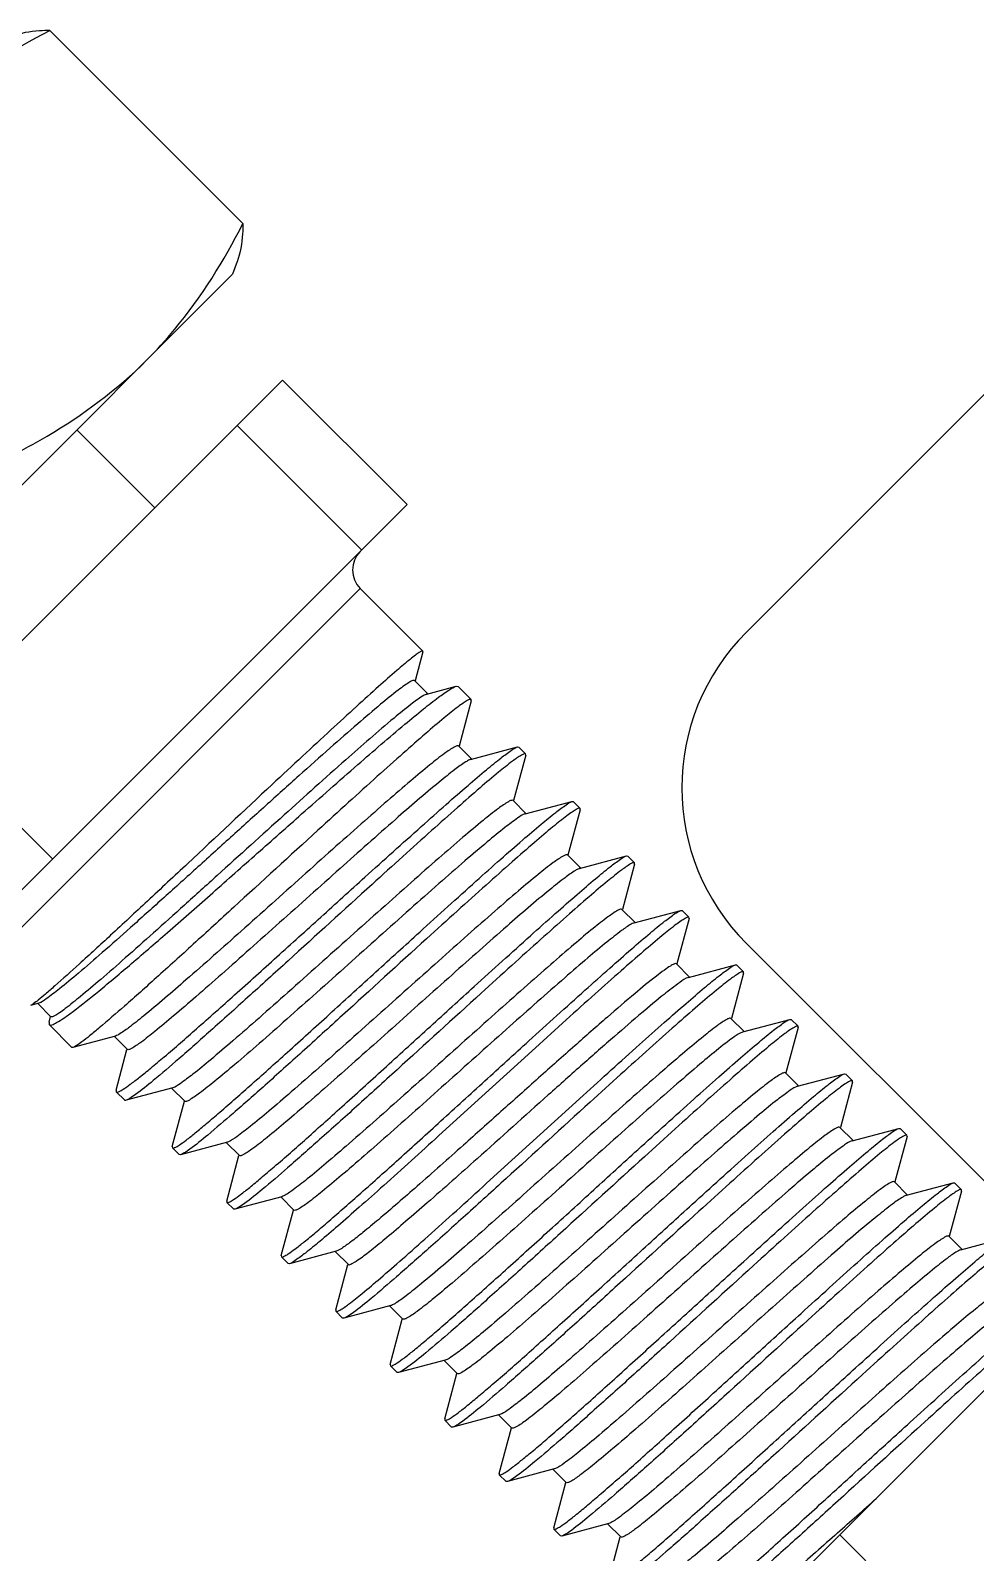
# Model space of a CAD drawing. Header units: inches. Extents: x -1293886 to -986005, y -15154 to 203628.
# Drawn here: x -1237874 to -1237800.9, y 87722.7 to 87840.6 of the extents above; entities that cross this region are included whole.
import ezdxf

# ---------------------------------------------------------------- set-up
doc = ezdxf.new("R2010")
doc.units = ezdxf.units.IN
doc.header["$LTSCALE"] = 100
doc.header["$MEASUREMENT"] = 0
doc.layers.add('W_DIM', color=4, linetype='Continuous')

# ---------------------------------------------------------------- blocks, each defined once
blk = doc.blocks.new('1111')
at = {"layer": 'W_DIM', "color": 7}
for p, q in [((-2277358.15, 1712341.31), (-2277343.21, 1712326.36)), ((-2277272.74, 1712326.22), (-2277304.25, 1712294.72)), ((-2277196.33, 1712325.53), (-2277333.17, 1712188.68)), ((-2277343.65, 1712323.41), (-2277344.01, 1712322.43)), ((-2277387.39, 1712279.05), (-2277344.01, 1712322.43)), ((-2277340.15, 1712314.24), (-2277379.21, 1712275.18)), ((-2277340.15, 1712314.24), (-2277330.51, 1712304.6)), ((-2277356.06, 1712310.38), (-2277350.04, 1712304.35)), ((-2277343.67, 1712310.72), (-2277334.03, 1712301.08)), ((-2277369.57, 1712265.54), (-2277330.51, 1712304.6)), ((-2277334.13, 1712298.09), (-2277363.05, 1712269.17)), ((-2277329.29, 1712293.25), (-2277334.13, 1712298.09)), ((-2277329.29, 1712293.19), (-2277329.89, 1712290.96)), ((-2277329.29, 1712293.19), (-2277329.29, 1712293.25)), ((-2277329.93, 1712290.97), (-2277328.9, 1712289.94)), ((-2277328.98, 1712289.92), (-2277326.71, 1712290.53)), ((-2277326.71, 1712290.53), (-2277326.56, 1712290.51)), ((-2277325.56, 1712289.51), (-2277326.56, 1712290.51)), ((-2277325.55, 1712289.41), (-2277326.49, 1712285.9)), ((-2277325.55, 1712289.41), (-2277325.56, 1712289.51)), ((-2277367.59, 1712286.8), (-2277357.95, 1712277.16)), ((-2277326.53, 1712285.91), (-2277325.51, 1712284.88)), ((-2277325.59, 1712284.86), (-2277321.97, 1712285.83)), ((-2277321.33, 1712285.19), (-2277322.27, 1712281.68)), ((-2277321.97, 1712285.83), (-2277321.87, 1712285.82)), ((-2277321.34, 1712285.29), (-2277321.87, 1712285.82)), ((-2277321.33, 1712285.19), (-2277321.34, 1712285.29)), ((-2277322.31, 1712281.69), (-2277321.29, 1712280.66)), ((-2277321.38, 1712280.64), (-2277317.75, 1712281.61)), ((-2277317.75, 1712281.61), (-2277317.65, 1712281.6)), ((-2277317.12, 1712281.07), (-2277317.65, 1712281.6)), ((-2277317.11, 1712280.97), (-2277318.06, 1712277.46)), ((-2277317.11, 1712280.97), (-2277317.12, 1712281.07)), ((-2277318.1, 1712277.47), (-2277317.07, 1712276.45)), ((-2277317.16, 1712276.42), (-2277313.53, 1712277.39)), ((-2277312.9, 1712276.76), (-2277313.84, 1712273.24)), ((-2277313.53, 1712277.39), (-2277313.43, 1712277.38)), ((-2277312.9, 1712276.86), (-2277313.43, 1712277.38)), ((-2277312.9, 1712276.76), (-2277312.9, 1712276.86)), ((-2277313.88, 1712273.25), (-2277312.86, 1712272.23)), ((-2277312.94, 1712272.21), (-2277309.31, 1712273.17)), ((-2277309.31, 1712273.17), (-2277309.21, 1712273.17)), ((-2277308.69, 1712272.64), (-2277309.21, 1712273.17)), ((-2277308.68, 1712272.54), (-2277309.62, 1712269.03)), ((-2277308.68, 1712272.54), (-2277308.69, 1712272.64)), ((-2277304.25, 1712270.62), (-2277280.15, 1712246.52)), ((-2277309.66, 1712269.04), (-2277308.64, 1712268.01)), ((-2277308.73, 1712267.99), (-2277305.1, 1712268.96)), ((-2277305.1, 1712268.96), (-2277305, 1712268.95)), ((-2277304.47, 1712268.42), (-2277305, 1712268.95)), ((-2277304.46, 1712268.32), (-2277304.47, 1712268.42)), ((-2277304.46, 1712268.32), (-2277305.41, 1712264.81)), ((-2277359.02, 1712265.99), (-2277359.66, 1712265.82)), ((-2277358.08, 1712264.94), (-2277359.1, 1712265.97)), ((-2277358.22, 1712264.52), (-2277358.11, 1712264.95)), ((-2277358.22, 1712264.52), (-2277358.21, 1712264.33)), ((-2277356.46, 1712262.57), (-2277358.21, 1712264.33)), ((-2277305.44, 1712264.82), (-2277304.42, 1712263.8)), ((-2277304.51, 1712263.77), (-2277304.56, 1712263.75)), ((-2277304.51, 1712263.77), (-2277300.88, 1712264.74)), ((-2277300.25, 1712264.1), (-2277301.19, 1712260.59)), ((-2277300.88, 1712264.74), (-2277300.78, 1712264.73)), ((-2277300.25, 1712264.21), (-2277300.78, 1712264.73)), ((-2277300.25, 1712264.1), (-2277300.25, 1712264.21)), ((-2277356.38, 1712262.57), (-2277356.46, 1712262.57)), ((-2277353.09, 1712263.45), (-2277356.38, 1712262.57)), ((-2277352.15, 1712262.41), (-2277353.17, 1712263.43)), ((-2277320.57, 1712262.54), (-2277328.04, 1712255.74)), ((-2277353.03, 1712259.26), (-2277352.19, 1712262.42)), ((-2277301.23, 1712260.6), (-2277300.2, 1712259.58)), ((-2277300.29, 1712259.56), (-2277296.66, 1712260.52)), ((-2277296.66, 1712260.52), (-2277296.56, 1712260.51)), ((-2277296.04, 1712259.99), (-2277296.56, 1712260.51)), ((-2277353.03, 1712259.26), (-2277353.02, 1712259.14)), ((-2277352.36, 1712258.48), (-2277353.02, 1712259.14)), ((-2277348.64, 1712259.45), (-2277352.26, 1712258.48)), ((-2277347.71, 1712258.4), (-2277348.73, 1712259.42)), ((-2277296.03, 1712259.89), (-2277296.97, 1712256.37)), ((-2277296.03, 1712259.89), (-2277296.04, 1712259.99)), ((-2277348.68, 1712254.89), (-2277347.74, 1712258.41)), ((-2277324.35, 1712252.05), (-2277316.88, 1712258.85)), ((-2277297.01, 1712256.38), (-2277295.99, 1712255.36)), ((-2277296.07, 1712255.34), (-2277292.45, 1712256.3)), ((-2277291.81, 1712255.67), (-2277292.76, 1712252.16)), ((-2277292.45, 1712256.3), (-2277292.34, 1712256.3)), ((-2277291.82, 1712255.77), (-2277292.34, 1712256.3)), ((-2277291.81, 1712255.67), (-2277291.82, 1712255.77)), ((-2277348.68, 1712254.89), (-2277348.67, 1712254.79)), ((-2277348.15, 1712254.27), (-2277348.67, 1712254.79)), ((-2277348.05, 1712254.26), (-2277348.15, 1712254.27)), ((-2277344.42, 1712255.23), (-2277348.05, 1712254.26)), ((-2277343.49, 1712254.19), (-2277344.51, 1712255.21)), ((-2277344.34, 1712255.26), (-2277344.42, 1712255.23)), ((-2277344.46, 1712250.67), (-2277343.53, 1712254.2)), ((-2277292.79, 1712252.17), (-2277291.77, 1712251.14)), ((-2277291.86, 1712251.12), (-2277288.23, 1712252.09)), ((-2277288.23, 1712252.09), (-2277288.13, 1712252.08)), ((-2277287.6, 1712251.55), (-2277288.13, 1712252.08)), ((-2277340.21, 1712251.01), (-2277343.83, 1712250.04)), ((-2277339.27, 1712249.97), (-2277340.29, 1712250.99)), ((-2277287.59, 1712251.45), (-2277288.54, 1712247.94)), ((-2277287.59, 1712251.45), (-2277287.6, 1712251.55)), ((-2277344.46, 1712250.67), (-2277344.46, 1712250.57)), ((-2277343.93, 1712250.05), (-2277344.46, 1712250.57)), ((-2277343.83, 1712250.04), (-2277343.93, 1712250.05)), ((-2277340.25, 1712246.46), (-2277339.31, 1712249.98)), ((-2277288.58, 1712247.95), (-2277287.55, 1712246.93)), ((-2277287.64, 1712246.9), (-2277284.01, 1712247.87)), ((-2277340.25, 1712246.46), (-2277340.24, 1712246.36)), ((-2277339.71, 1712245.83), (-2277340.24, 1712246.36)), ((-2277335.99, 1712246.8), (-2277339.61, 1712245.82)), ((-2277335.05, 1712245.75), (-2277336.08, 1712246.77)), ((-2277339.61, 1712245.82), (-2277339.71, 1712245.83)), ((-2277336.03, 1712242.24), (-2277335.09, 1712245.76)), ((-2277331.77, 1712242.58), (-2277335.4, 1712241.61)), ((-2277330.84, 1712241.53), (-2277331.86, 1712242.56)), ((-2277336.03, 1712242.24), (-2277336.02, 1712242.14)), ((-2277335.5, 1712241.61), (-2277336.02, 1712242.14)), ((-2277335.4, 1712241.61), (-2277335.5, 1712241.61)), ((-2277331.81, 1712238.02), (-2277330.88, 1712241.54)), ((-2277331.81, 1712238.02), (-2277331.8, 1712237.92)), ((-2277331.28, 1712237.4), (-2277331.8, 1712237.92)), ((-2277327.55, 1712238.36), (-2277331.18, 1712237.39)), ((-2277326.62, 1712237.32), (-2277327.64, 1712238.34)), ((-2277331.18, 1712237.39), (-2277331.28, 1712237.4)), ((-2277327.6, 1712233.81), (-2277326.66, 1712237.33)), ((-2277327.6, 1712233.81), (-2277327.59, 1712233.71)), ((-2277327.06, 1712233.18), (-2277327.59, 1712233.71)), ((-2277326.96, 1712233.17), (-2277327.06, 1712233.18)), ((-2277323.34, 1712234.15), (-2277326.96, 1712233.17)), ((-2277322.4, 1712233.1), (-2277323.43, 1712234.12)), ((-2277323.38, 1712229.59), (-2277322.44, 1712233.11)), ((-2277323.38, 1712229.59), (-2277323.37, 1712229.49)), ((-2277319.12, 1712229.93), (-2277322.74, 1712228.96)), ((-2277318.19, 1712228.88), (-2277319.21, 1712229.9)), ((-2277319.02, 1712229.97), (-2277319.12, 1712229.93)), ((-2277322.84, 1712228.96), (-2277323.37, 1712229.49)), ((-2277322.74, 1712228.96), (-2277322.84, 1712228.96)), ((-2277319.16, 1712225.37), (-2277318.22, 1712228.89)), ((-2277319.16, 1712225.37), (-2277319.15, 1712225.27)), ((-2277318.63, 1712224.75), (-2277319.15, 1712225.27)), ((-2277314.9, 1712225.71), (-2277318.53, 1712224.74)), ((-2277313.97, 1712224.67), (-2277314.99, 1712225.69)), ((-2277277.75, 1712205.55), (-2277297.02, 1712224.83)), ((-2277318.53, 1712224.74), (-2277318.63, 1712224.75)), ((-2277314.94, 1712221.15), (-2277314.01, 1712224.68))]:
    blk.add_line(p, q, dxfattribs=at)
for centre, radius, start, end in [((-2277332.69, 1712299.53), 2.04, 135, 225), ((-2277292.2, 1712282.67), 17.04, 135, 225), ((-2278520.26, 1713596.79), 1837.87, 311.71931, 311.84456)]:
    blk.add_arc(centre, radius, start, end, dxfattribs=at)
for points, knots in [([(-2277368.74, 1712333.85), (-2277367.98, 1712334.61), (-2277364.77, 1712337.52), (-2277361.05, 1712339.82), (-2277358.15, 1712341.31)], [0, 0, 0, 0, 0.248254, 1, 1, 1, 1]), ([(-2277358.15, 1712341.31), (-2277358.42, 1712341.3), (-2277359.43, 1712341.26), (-2277360.44, 1712341.1), (-2277361.13, 1712340.85)], [0, 0, 0, 0, 0.270862, 1, 1, 1, 1]), ([(-2277350.67, 1712315.77), (-2277349.91, 1712316.53), (-2277346.99, 1712319.74), (-2277344.69, 1712323.46), (-2277343.21, 1712326.36)], [0, 0, 0, 0, 0.248254, 1, 1, 1, 1]), ([(-2277343.21, 1712326.36), (-2277343.21, 1712326.09), (-2277343.25, 1712325.09), (-2277343.41, 1712324.08), (-2277343.66, 1712323.39)], [0, 0, 0, 0, 0.270862, 1, 1, 1, 1]), ([(-2277361.26, 1712308.31), (-2277360.28, 1712308.81), (-2277356.48, 1712310.88), (-2277352.95, 1712313.49), (-2277350.67, 1712315.77)], [0, 0, 0, 0, 0.25305, 1, 1, 1, 1]), ([(-2277329.29, 1712293.25), (-2277329.32, 1712293.27), (-2277329.44, 1712293.22), (-2277329.61, 1712293.12), (-2277329.91, 1712292.9), (-2277330.48, 1712292.45), (-2277331.44, 1712291.64), (-2277332.82, 1712290.42), (-2277334.52, 1712288.88), (-2277336.48, 1712287.08), (-2277338.65, 1712285.07), (-2277340.17, 1712283.66), (-2277340.95, 1712282.93)], [0, 0, 0, 0, 0.005961, 0.020019, 0.042763, 0.074169, 0.16218, 0.281779, 0.42973, 0.601989, 0.793845, 1, 1, 1, 1]), ([(-2277329.93, 1712290.97), (-2277329.96, 1712291), (-2277330.13, 1712290.96), (-2277330.36, 1712290.82), (-2277330.75, 1712290.57), (-2277331.5, 1712290.01), (-2277332.71, 1712289.01), (-2277334.46, 1712287.52), (-2277336.56, 1712285.67), (-2277338.94, 1712283.55), (-2277341.5, 1712281.24), (-2277344.17, 1712278.83), (-2277346.84, 1712276.41), (-2277349.42, 1712274.08), (-2277351.83, 1712271.92), (-2277353.98, 1712270.01), (-2277355.81, 1712268.43), (-2277357.25, 1712267.21), (-2277358.27, 1712266.45), (-2277358.81, 1712266.05), (-2277359.02, 1712265.99)], [0, 0, 0, 0, 0.003403, 0.010859, 0.022763, 0.03908, 0.084361, 0.145013, 0.218706, 0.302631, 0.393625, 0.488307, 0.583205, 0.674888, 0.760095, 0.835845, 0.89954, 0.949057, 0.982826, 1, 1, 1, 1]), ([(-2277329.32, 1712289.76), (-2277329.63, 1712289.57), (-2277330.37, 1712289.01), (-2277332.36, 1712287.39), (-2277335.63, 1712284.52), (-2277340.17, 1712280.44), (-2277344.32, 1712276.68), (-2277347.69, 1712273.63), (-2277350.06, 1712271.5), (-2277352.22, 1712269.58), (-2277354.1, 1712267.93), (-2277355.65, 1712266.62), (-2277356.71, 1712265.76), (-2277357.36, 1712265.28), (-2277357.7, 1712265.06), (-2277357.9, 1712264.95), (-2277358.05, 1712264.92), (-2277358.08, 1712264.94)], [0, 0, 0, 0, 0.028596, 0.073027, 0.202674, 0.370878, 0.554611, 0.644603, 0.729354, 0.806116, 0.872445, 0.926278, 0.966, 0.980209, 0.990539, 0.997006, 1, 1, 1, 1]), ([(-2277338.67, 1712280.64), (-2277337.22, 1712281.92), (-2277334.58, 1712284.25), (-2277331.43, 1712286.97), (-2277329.34, 1712288.69), (-2277328.2, 1712289.6), (-2277327.36, 1712290.18), (-2277326.9, 1712290.48), (-2277326.71, 1712290.53)], [0, 0, 0, 0, 0.372718, 0.681061, 0.801832, 0.896452, 0.962849, 1, 1, 1, 1]), ([(-2277328.98, 1712289.92), (-2277329, 1712289.92), (-2277329.12, 1712289.87), (-2277329.23, 1712289.81), (-2277329.32, 1712289.76)], [0, 0, 0, 0, 0.181453, 1, 1, 1, 1]), ([(-2277325.56, 1712289.51), (-2277325.58, 1712289.53), (-2277325.71, 1712289.51), (-2277325.9, 1712289.4), (-2277326.21, 1712289.2), (-2277326.8, 1712288.76), (-2277327.77, 1712287.98), (-2277329.18, 1712286.78), (-2277330.9, 1712285.27), (-2277332.89, 1712283.49), (-2277335.09, 1712281.5), (-2277336.62, 1712280.11), (-2277337.41, 1712279.38)], [0, 0, 0, 0, 0.00672, 0.021093, 0.043999, 0.075491, 0.163523, 0.283007, 0.430749, 0.60272, 0.794233, 1, 1, 1, 1]), ([(-2277326.53, 1712285.91), (-2277326.56, 1712285.93), (-2277326.7, 1712285.91), (-2277327.04, 1712285.73), (-2277327.77, 1712285.23), (-2277328.87, 1712284.35), (-2277330.34, 1712283.12), (-2277332.11, 1712281.59), (-2277334.13, 1712279.81), (-2277336.33, 1712277.86), (-2277339.42, 1712275.09), (-2277343.19, 1712271.7), (-2277347.27, 1712268.09), (-2277350.17, 1712265.58), (-2277351.92, 1712264.19), (-2277352.56, 1712263.72), (-2277352.83, 1712263.57)], [0, 0, 0, 0, 0.003326, 0.010207, 0.036006, 0.077506, 0.133409, 0.201849, 0.280515, 0.366741, 0.457609, 0.640942, 0.80605, 0.931108, 0.973278, 1, 1, 1, 1]), ([(-2277333.77, 1712275.75), (-2277332.32, 1712277.06), (-2277330.23, 1712278.94), (-2277327.57, 1712281.31), (-2277325.89, 1712282.78), (-2277324.48, 1712283.98), (-2277323.36, 1712284.9), (-2277322.57, 1712285.48), (-2277322.14, 1712285.78), (-2277321.97, 1712285.83)], [0, 0, 0, 0, 0.377224, 0.54287, 0.687753, 0.808376, 0.901881, 0.966123, 1, 1, 1, 1]), ([(-2277321.34, 1712285.29), (-2277321.36, 1712285.32), (-2277321.5, 1712285.29), (-2277321.82, 1712285.11), (-2277322.51, 1712284.62), (-2277323.56, 1712283.77), (-2277324.98, 1712282.57), (-2277326.7, 1712281.06), (-2277328.69, 1712279.29), (-2277330.89, 1712277.31), (-2277332.42, 1712275.92), (-2277333.22, 1712275.19)], [0, 0, 0, 0, 0.006764, 0.021168, 0.075586, 0.163643, 0.283139, 0.43087, 0.602811, 0.794278, 1, 1, 1, 1]), ([(-2277325.97, 1712284.67), (-2277326.26, 1712284.49), (-2277326.95, 1712283.98), (-2277328.78, 1712282.51), (-2277331.73, 1712279.95), (-2277335.84, 1712276.3), (-2277339.58, 1712272.94), (-2277342.64, 1712270.21), (-2277344.79, 1712268.3), (-2277346.76, 1712266.57), (-2277348.47, 1712265.09), (-2277349.9, 1712263.9), (-2277350.96, 1712263.06), (-2277351.65, 1712262.58), (-2277351.99, 1712262.4), (-2277352.12, 1712262.38), (-2277352.15, 1712262.41)], [0, 0, 0, 0, 0.02987, 0.074864, 0.204049, 0.370755, 0.553129, 0.642736, 0.727349, 0.804209, 0.870824, 0.925059, 0.965214, 0.990129, 0.996773, 1, 1, 1, 1]), ([(-2277325.59, 1712284.86), (-2277325.62, 1712284.85), (-2277325.75, 1712284.81), (-2277325.87, 1712284.73), (-2277325.97, 1712284.67)], [0, 0, 0, 0, 0.180154, 1, 1, 1, 1]), ([(-2277340.95, 1712282.93), (-2277343.13, 1712280.89), (-2277346.34, 1712277.88), (-2277350.51, 1712273.98), (-2277353.31, 1712271.38), (-2277355.69, 1712269.19), (-2277357.38, 1712267.67), (-2277358.44, 1712266.75), (-2277358.99, 1712266.28), (-2277359.38, 1712265.99), (-2277359.58, 1712265.84), (-2277359.66, 1712265.82)], [0, 0, 0, 0, 0.352343, 0.521286, 0.674411, 0.804337, 0.904804, 0.942423, 0.971006, 0.990237, 1, 1, 1, 1]), ([(-2277322.31, 1712281.69), (-2277322.34, 1712281.71), (-2277322.49, 1712281.69), (-2277322.85, 1712281.49), (-2277323.61, 1712280.96), (-2277324.76, 1712280.04), (-2277326.3, 1712278.74), (-2277328.15, 1712277.14), (-2277330.26, 1712275.29), (-2277332.54, 1712273.25), (-2277335.72, 1712270.41), (-2277338.87, 1712267.59), (-2277341.89, 1712264.91), (-2277343.88, 1712263.17), (-2277345.58, 1712261.72), (-2277346.93, 1712260.59), (-2277347.91, 1712259.88), (-2277348.43, 1712259.5), (-2277348.64, 1712259.45)], [0, 0, 0, 0, 0.003454, 0.01069, 0.03788, 0.081592, 0.14037, 0.212137, 0.294327, 0.383985, 0.477885, 0.664852, 0.751185, 0.82854, 0.894141, 0.945652, 0.981282, 1, 1, 1, 1]), ([(-2277329.53, 1712271.5), (-2277328.08, 1712272.82), (-2277326, 1712274.71), (-2277323.34, 1712277.08), (-2277321.66, 1712278.55), (-2277320.25, 1712279.76), (-2277319.13, 1712280.68), (-2277318.34, 1712281.26), (-2277317.92, 1712281.56), (-2277317.75, 1712281.61)], [0, 0, 0, 0, 0.377469, 0.543191, 0.688109, 0.808726, 0.902172, 0.966298, 1, 1, 1, 1]), ([(-2277358.21, 1712264.33), (-2277358.16, 1712264.28), (-2277357.92, 1712264.33), (-2277357.57, 1712264.52), (-2277357, 1712264.88), (-2277355.91, 1712265.68), (-2277354.16, 1712267.09), (-2277351.68, 1712269.19), (-2277348.74, 1712271.73), (-2277345.5, 1712274.59), (-2277342.11, 1712277.59), (-2277339.81, 1712279.63), (-2277338.67, 1712280.64)], [0, 0, 0, 0, 0.007718, 0.024092, 0.050069, 0.085552, 0.183385, 0.312896, 0.467567, 0.639554, 0.820094, 1, 1, 1, 1]), ([(-2277321.38, 1712280.64), (-2277321.59, 1712280.59), (-2277322.11, 1712280.21), (-2277323.08, 1712279.5), (-2277324.44, 1712278.37), (-2277326.14, 1712276.92), (-2277328.13, 1712275.18), (-2277331.15, 1712272.51), (-2277334.29, 1712269.68), (-2277337.47, 1712266.84), (-2277339.76, 1712264.8), (-2277341.86, 1712262.95), (-2277343.71, 1712261.35), (-2277345.26, 1712260.05), (-2277346.41, 1712259.13), (-2277347.17, 1712258.6), (-2277347.53, 1712258.4), (-2277347.68, 1712258.37), (-2277347.71, 1712258.4)], [0, 0, 0, 0, 0.01868, 0.054279, 0.105765, 0.171349, 0.248696, 0.335028, 0.522011, 0.615926, 0.705601, 0.787808, 0.859593, 0.918386, 0.962109, 0.989307, 0.996546, 1, 1, 1, 1]), ([(-2277317.12, 1712281.07), (-2277317.15, 1712281.1), (-2277317.28, 1712281.07), (-2277317.47, 1712280.97), (-2277317.78, 1712280.77), (-2277318.37, 1712280.33), (-2277319.35, 1712279.55), (-2277320.76, 1712278.35), (-2277322.48, 1712276.85), (-2277324.47, 1712275.07), (-2277326.67, 1712273.09), (-2277328.21, 1712271.7), (-2277329, 1712270.98)], [0, 0, 0, 0, 0.006769, 0.021177, 0.044114, 0.075625, 0.163681, 0.283172, 0.430898, 0.602836, 0.794292, 1, 1, 1, 1]), ([(-2277337.41, 1712279.38), (-2277339.58, 1712277.4), (-2277342.8, 1712274.45), (-2277346.96, 1712270.64), (-2277349.78, 1712268.08), (-2277352.2, 1712265.92), (-2277353.92, 1712264.43), (-2277355.02, 1712263.51), (-2277355.62, 1712263.04), (-2277356.04, 1712262.74), (-2277356.28, 1712262.59), (-2277356.38, 1712262.57)], [0, 0, 0, 0, 0.348378, 0.515751, 0.667951, 0.797828, 0.899283, 0.937823, 0.967619, 0.988371, 1, 1, 1, 1]), ([(-2277318.1, 1712277.47), (-2277318.12, 1712277.5), (-2277318.27, 1712277.47), (-2277318.62, 1712277.28), (-2277319.36, 1712276.77), (-2277320.49, 1712275.87), (-2277322, 1712274.6), (-2277323.81, 1712273.04), (-2277325.87, 1712271.22), (-2277328.11, 1712269.22), (-2277331.25, 1712266.42), (-2277335.04, 1712263.03), (-2277338.62, 1712259.85), (-2277341.1, 1712257.72), (-2277342.5, 1712256.55), (-2277343.54, 1712255.76), (-2277344.11, 1712255.36), (-2277344.34, 1712255.26)], [0, 0, 0, 0, 0.0034, 0.010481, 0.037064, 0.079814, 0.137351, 0.207694, 0.288393, 0.376621, 0.469285, 0.654869, 0.819322, 0.88628, 0.93982, 0.978116, 1, 1, 1, 1]), ([(-2277325.31, 1712267.29), (-2277323.86, 1712268.6), (-2277321.78, 1712270.49), (-2277319.12, 1712272.86), (-2277317.44, 1712274.34), (-2277316.03, 1712275.54), (-2277314.92, 1712276.47), (-2277314.13, 1712277.05), (-2277313.7, 1712277.35), (-2277313.53, 1712277.39)], [0, 0, 0, 0, 0.377471, 0.543199, 0.68812, 0.808735, 0.902176, 0.966298, 1, 1, 1, 1]), ([(-2277312.9, 1712276.86), (-2277312.93, 1712276.88), (-2277313.06, 1712276.86), (-2277313.39, 1712276.68), (-2277314.07, 1712276.19), (-2277315.12, 1712275.34), (-2277316.54, 1712274.14), (-2277318.26, 1712272.63), (-2277320.25, 1712270.86), (-2277322.46, 1712268.87), (-2277323.99, 1712267.48), (-2277324.78, 1712266.76)], [0, 0, 0, 0, 0.006751, 0.021138, 0.075529, 0.163569, 0.283057, 0.430793, 0.602755, 0.79425, 1, 1, 1, 1]), ([(-2277353.02, 1712259.14), (-2277352.98, 1712259.09), (-2277352.74, 1712259.17), (-2277352.42, 1712259.37), (-2277351.86, 1712259.76), (-2277351.16, 1712260.3), (-2277350.28, 1712261.02), (-2277348.8, 1712262.26), (-2277346.64, 1712264.15), (-2277343.74, 1712266.73), (-2277340.54, 1712269.62), (-2277337.18, 1712272.66), (-2277334.91, 1712274.72), (-2277333.77, 1712275.75)], [0, 0, 0, 0, 0.006963, 0.023033, 0.048864, 0.084278, 0.128882, 0.182131, 0.311785, 0.466682, 0.638948, 0.819791, 1, 1, 1, 1]), ([(-2277317.48, 1712276.27), (-2277317.76, 1712276.1), (-2277318.43, 1712275.61), (-2277320.21, 1712274.19), (-2277323.11, 1712271.67), (-2277327.17, 1712268.08), (-2277330.89, 1712264.74), (-2277333.93, 1712262.02), (-2277336.09, 1712260.11), (-2277338.06, 1712258.37), (-2277339.78, 1712256.89), (-2277341.21, 1712255.69), (-2277342.29, 1712254.84), (-2277342.99, 1712254.36), (-2277343.32, 1712254.18), (-2277343.46, 1712254.16), (-2277343.49, 1712254.19)], [0, 0, 0, 0, 0.028607, 0.072452, 0.199893, 0.36582, 0.548462, 0.638549, 0.723814, 0.801433, 0.868843, 0.923828, 0.964605, 0.989945, 0.99671, 1, 1, 1, 1]), ([(-2277317.16, 1712276.42), (-2277317.18, 1712276.42), (-2277317.3, 1712276.38), (-2277317.4, 1712276.32), (-2277317.48, 1712276.27)], [0, 0, 0, 0, 0.185393, 1, 1, 1, 1]), ([(-2277333.22, 1712275.19), (-2277335.39, 1712273.22), (-2277338.59, 1712270.3), (-2277342.76, 1712266.51), (-2277345.58, 1712263.98), (-2277348, 1712261.83), (-2277349.93, 1712260.18), (-2277351.2, 1712259.14), (-2277351.91, 1712258.65), (-2277352.16, 1712258.5), (-2277352.26, 1712258.48)], [0, 0, 0, 0, 0.34673, 0.51345, 0.665272, 0.795129, 0.896992, 0.966206, 0.987594, 1, 1, 1, 1]), ([(-2277313.88, 1712273.25), (-2277313.91, 1712273.28), (-2277314.05, 1712273.26), (-2277314.4, 1712273.07), (-2277315.12, 1712272.57), (-2277316.23, 1712271.69), (-2277317.71, 1712270.45), (-2277319.48, 1712268.91), (-2277321.51, 1712267.13), (-2277323.72, 1712265.16), (-2277326.82, 1712262.39), (-2277330.58, 1712259.02), (-2277334.16, 1712255.84), (-2277336.66, 1712253.69), (-2277338.1, 1712252.48), (-2277339.18, 1712251.64), (-2277339.79, 1712251.21), (-2277340.04, 1712251.08)], [0, 0, 0, 0, 0.003357, 0.010314, 0.036413, 0.078396, 0.134939, 0.204143, 0.283646, 0.370725, 0.462392, 0.646848, 0.81189, 0.879926, 0.93509, 0.975533, 1, 1, 1, 1]), ([(-2277321.09, 1712263.07), (-2277319.65, 1712264.38), (-2277317.56, 1712266.27), (-2277314.9, 1712268.64), (-2277313.22, 1712270.12), (-2277311.81, 1712271.33), (-2277310.7, 1712272.25), (-2277309.91, 1712272.83), (-2277309.48, 1712273.13), (-2277309.31, 1712273.17)], [0, 0, 0, 0, 0.377474, 0.5432, 0.688119, 0.808732, 0.902174, 0.966298, 1, 1, 1, 1]), ([(-2277313.16, 1712272.11), (-2277313.43, 1712271.97), (-2277314.06, 1712271.51), (-2277315.17, 1712270.63), (-2277316.63, 1712269.41), (-2277319.14, 1712267.24), (-2277322.72, 1712264.07), (-2277326.46, 1712260.71), (-2277329.54, 1712257.96), (-2277331.73, 1712256.01), (-2277333.74, 1712254.25), (-2277335.49, 1712252.73), (-2277336.95, 1712251.51), (-2277338.04, 1712250.64), (-2277338.76, 1712250.14), (-2277339.1, 1712249.96), (-2277339.24, 1712249.94), (-2277339.27, 1712249.97)], [0, 0, 0, 0, 0.026094, 0.067879, 0.124054, 0.192759, 0.358157, 0.5419, 0.632944, 0.719307, 0.798065, 0.866559, 0.922485, 0.963991, 0.989789, 0.996669, 1, 1, 1, 1]), ([(-2277308.69, 1712272.64), (-2277308.71, 1712272.66), (-2277308.85, 1712272.64), (-2277309.03, 1712272.53), (-2277309.34, 1712272.34), (-2277309.94, 1712271.9), (-2277310.91, 1712271.12), (-2277312.32, 1712269.92), (-2277314.05, 1712268.41), (-2277316.04, 1712266.64), (-2277318.24, 1712264.66), (-2277319.77, 1712263.26), (-2277320.57, 1712262.54)], [0, 0, 0, 0, 0.00677, 0.021179, 0.044118, 0.075631, 0.163692, 0.283187, 0.430912, 0.602844, 0.794295, 1, 1, 1, 1]), ([(-2277312.94, 1712272.21), (-2277312.96, 1712272.2), (-2277313.04, 1712272.18), (-2277313.11, 1712272.14), (-2277313.16, 1712272.11)], [0, 0, 0, 0, 0.197861, 1, 1, 1, 1]), ([(-2277348.67, 1712254.79), (-2277348.63, 1712254.75), (-2277348.4, 1712254.85), (-2277348.09, 1712255.04), (-2277347.54, 1712255.44), (-2277346.85, 1712255.99), (-2277345.98, 1712256.72), (-2277344.51, 1712257.97), (-2277342.36, 1712259.87), (-2277339.47, 1712262.46), (-2277336.27, 1712265.36), (-2277332.93, 1712268.41), (-2277330.66, 1712270.47), (-2277329.53, 1712271.5)], [0, 0, 0, 0, 0.006649, 0.022591, 0.048358, 0.08374, 0.128335, 0.181594, 0.311309, 0.466309, 0.638694, 0.819661, 1, 1, 1, 1]), ([(-2277329, 1712270.98), (-2277331.17, 1712269.01), (-2277334.38, 1712266.08), (-2277338.54, 1712262.3), (-2277341.36, 1712259.76), (-2277343.79, 1712257.61), (-2277345.72, 1712255.96), (-2277346.98, 1712254.92), (-2277347.69, 1712254.43), (-2277347.95, 1712254.29), (-2277348.05, 1712254.26)], [0, 0, 0, 0, 0.346741, 0.513465, 0.665282, 0.795135, 0.896996, 0.966208, 0.987595, 1, 1, 1, 1]), ([(-2277309.66, 1712269.04), (-2277309.7, 1712269.07), (-2277309.9, 1712269.01), (-2277310.18, 1712268.84), (-2277310.66, 1712268.52), (-2277311.57, 1712267.82), (-2277313.05, 1712266.61), (-2277315.15, 1712264.8), (-2277317.63, 1712262.61), (-2277320.37, 1712260.17), (-2277323.24, 1712257.6), (-2277325.18, 1712255.87), (-2277326.15, 1712255)], [0, 0, 0, 0, 0.007187, 0.023409, 0.049389, 0.084973, 0.183182, 0.313164, 0.468251, 0.640433, 0.820786, 1, 1, 1, 1]), ([(-2277316.88, 1712258.85), (-2277315.43, 1712260.17), (-2277313.34, 1712262.06), (-2277310.69, 1712264.43), (-2277309.01, 1712265.9), (-2277307.59, 1712267.11), (-2277306.48, 1712268.03), (-2277305.69, 1712268.61), (-2277305.27, 1712268.91), (-2277305.1, 1712268.96)], [0, 0, 0, 0, 0.377469, 0.543192, 0.688111, 0.808729, 0.902174, 0.966298, 1, 1, 1, 1]), ([(-2277304.47, 1712268.42), (-2277304.5, 1712268.45), (-2277304.63, 1712268.42), (-2277304.95, 1712268.24), (-2277305.64, 1712267.75), (-2277306.69, 1712266.9), (-2277308.11, 1712265.7), (-2277309.83, 1712264.2), (-2277311.82, 1712262.42), (-2277314.02, 1712260.44), (-2277315.56, 1712259.05), (-2277316.35, 1712258.33)], [0, 0, 0, 0, 0.006764, 0.021166, 0.075581, 0.163632, 0.283123, 0.430854, 0.602802, 0.794275, 1, 1, 1, 1]), ([(-2277344.46, 1712250.57), (-2277344.42, 1712250.53), (-2277344.18, 1712250.63), (-2277343.88, 1712250.82), (-2277343.33, 1712251.22), (-2277342.63, 1712251.77), (-2277341.76, 1712252.5), (-2277340.29, 1712253.75), (-2277338.14, 1712255.65), (-2277335.25, 1712258.24), (-2277332.06, 1712261.14), (-2277328.71, 1712264.19), (-2277326.44, 1712266.26), (-2277325.31, 1712267.29)], [0, 0, 0, 0, 0.006666, 0.022627, 0.048408, 0.083802, 0.128405, 0.181668, 0.311381, 0.466366, 0.638733, 0.819684, 1, 1, 1, 1]), ([(-2277308.73, 1712267.99), (-2277308.98, 1712267.92), (-2277309.61, 1712267.45), (-2277310.81, 1712266.55), (-2277312.48, 1712265.13), (-2277314.57, 1712263.33), (-2277316.99, 1712261.2), (-2277320.53, 1712258.04), (-2277323.25, 1712255.59), (-2277325.09, 1712253.95)], [0, 0, 0, 0, 0.036102, 0.107011, 0.209882, 0.340038, 0.491461, 0.657121, 1, 1, 1, 1]), ([(-2277324.78, 1712266.76), (-2277326.95, 1712264.79), (-2277330.16, 1712261.86), (-2277334.32, 1712258.08), (-2277337.14, 1712255.55), (-2277339.57, 1712253.39), (-2277341.5, 1712251.74), (-2277342.76, 1712250.71), (-2277343.48, 1712250.22), (-2277343.73, 1712250.07), (-2277343.83, 1712250.04)], [0, 0, 0, 0, 0.346731, 0.513454, 0.665274, 0.795126, 0.896989, 0.966206, 0.987594, 1, 1, 1, 1]), ([(-2277305.44, 1712264.82), (-2277305.47, 1712264.84), (-2277305.61, 1712264.83), (-2277305.94, 1712264.65), (-2277306.64, 1712264.17), (-2277307.7, 1712263.32), (-2277309.12, 1712262.14), (-2277310.84, 1712260.66), (-2277312.8, 1712258.94), (-2277314.94, 1712257.04), (-2277317.97, 1712254.33), (-2277321.68, 1712251), (-2277325.73, 1712247.41), (-2277328.65, 1712244.88), (-2277330.44, 1712243.44), (-2277331.12, 1712242.93), (-2277331.41, 1712242.76)], [0, 0, 0, 0, 0.003275, 0.01, 0.035178, 0.075698, 0.130349, 0.197374, 0.27459, 0.359464, 0.449211, 0.631458, 0.797569, 0.925917, 0.970495, 1, 1, 1, 1]), ([(-2277304.56, 1712263.75), (-2277304.79, 1712263.67), (-2277305.35, 1712263.28), (-2277306.36, 1712262.51), (-2277307.75, 1712261.35), (-2277309.47, 1712259.88), (-2277311.47, 1712258.13), (-2277314.48, 1712255.46), (-2277317.61, 1712252.65), (-2277320.76, 1712249.84), (-2277323.01, 1712247.83), (-2277325.09, 1712246), (-2277326.91, 1712244.42), (-2277328.43, 1712243.15), (-2277329.56, 1712242.24), (-2277330.31, 1712241.72), (-2277330.66, 1712241.53), (-2277330.81, 1712241.51), (-2277330.84, 1712241.53)], [0, 0, 0, 0, 0.02094, 0.058446, 0.111386, 0.177943, 0.255788, 0.342174, 0.52817, 0.621201, 0.709853, 0.790993, 0.861757, 0.919661, 0.962695, 0.989457, 0.996584, 1, 1, 1, 1]), ([(-2277312.66, 1712254.64), (-2277311.21, 1712255.95), (-2277309.13, 1712257.84), (-2277306.47, 1712260.21), (-2277304.79, 1712261.69), (-2277303.38, 1712262.89), (-2277302.27, 1712263.82), (-2277301.47, 1712264.4), (-2277301.05, 1712264.69), (-2277300.88, 1712264.74)], [0, 0, 0, 0, 0.377475, 0.543203, 0.688123, 0.808736, 0.902176, 0.966298, 1, 1, 1, 1]), ([(-2277300.25, 1712264.21), (-2277300.28, 1712264.23), (-2277300.41, 1712264.2), (-2277300.73, 1712264.03), (-2277301.42, 1712263.54), (-2277302.47, 1712262.69), (-2277303.89, 1712261.49), (-2277305.61, 1712259.98), (-2277307.6, 1712258.21), (-2277309.81, 1712256.22), (-2277311.34, 1712254.83), (-2277312.13, 1712254.11)], [0, 0, 0, 0, 0.006753, 0.021141, 0.075535, 0.163578, 0.283068, 0.430803, 0.602762, 0.794253, 1, 1, 1, 1]), ([(-2277352.83, 1712263.57), (-2277352.86, 1712263.55), (-2277352.94, 1712263.51), (-2277353.02, 1712263.47), (-2277353.09, 1712263.45)], [0, 0, 0, 0, 0.308118, 1, 1, 1, 1]), ([(-2277340.24, 1712246.36), (-2277340.2, 1712246.32), (-2277339.97, 1712246.41), (-2277339.66, 1712246.61), (-2277339.11, 1712247.01), (-2277338.41, 1712247.56), (-2277337.54, 1712248.28), (-2277336.07, 1712249.54), (-2277333.92, 1712251.43), (-2277331.03, 1712254.02), (-2277327.84, 1712256.92), (-2277324.49, 1712259.97), (-2277322.23, 1712262.04), (-2277321.09, 1712263.07)], [0, 0, 0, 0, 0.006653, 0.022601, 0.048372, 0.083758, 0.128357, 0.181617, 0.311328, 0.466323, 0.638705, 0.819669, 1, 1, 1, 1]), ([(-2277301.23, 1712260.6), (-2277301.26, 1712260.63), (-2277301.4, 1712260.6), (-2277301.77, 1712260.41), (-2277302.52, 1712259.88), (-2277303.68, 1712258.95), (-2277305.22, 1712257.66), (-2277307.07, 1712256.06), (-2277309.17, 1712254.2), (-2277311.46, 1712252.17), (-2277314.64, 1712249.32), (-2277317.78, 1712246.5), (-2277320.8, 1712243.82), (-2277322.79, 1712242.08), (-2277324.49, 1712240.63), (-2277325.85, 1712239.5), (-2277326.82, 1712238.79), (-2277327.35, 1712238.42), (-2277327.55, 1712238.36)], [0, 0, 0, 0, 0.003453, 0.010691, 0.037881, 0.081592, 0.14037, 0.212138, 0.294327, 0.383985, 0.477885, 0.664851, 0.751185, 0.82854, 0.894141, 0.945651, 0.981282, 1, 1, 1, 1]), ([(-2277308.44, 1712250.42), (-2277306.99, 1712251.73), (-2277304.91, 1712253.62), (-2277302.25, 1712255.99), (-2277300.57, 1712257.47), (-2277299.16, 1712258.67), (-2277298.05, 1712259.6), (-2277297.26, 1712260.18), (-2277296.83, 1712260.48), (-2277296.66, 1712260.52)], [0, 0, 0, 0, 0.377472, 0.543197, 0.688115, 0.808729, 0.902174, 0.966298, 1, 1, 1, 1]), ([(-2277300.29, 1712259.56), (-2277300.5, 1712259.5), (-2277301.02, 1712259.13), (-2277302, 1712258.42), (-2277303.35, 1712257.29), (-2277305.05, 1712255.84), (-2277307.04, 1712254.1), (-2277310.06, 1712251.42), (-2277313.21, 1712248.6), (-2277316.39, 1712245.75), (-2277318.67, 1712243.72), (-2277320.78, 1712241.86), (-2277322.63, 1712240.26), (-2277324.17, 1712238.97), (-2277325.32, 1712238.04), (-2277326.08, 1712237.51), (-2277326.44, 1712237.31), (-2277326.59, 1712237.29), (-2277326.62, 1712237.32)], [0, 0, 0, 0, 0.01868, 0.054278, 0.105765, 0.171349, 0.248696, 0.335028, 0.522011, 0.615926, 0.705601, 0.787809, 0.859594, 0.918387, 0.96211, 0.989307, 0.996546, 1, 1, 1, 1]), ([(-2277296.04, 1712259.99), (-2277296.06, 1712260.01), (-2277296.19, 1712259.99), (-2277296.38, 1712259.88), (-2277296.69, 1712259.69), (-2277297.29, 1712259.25), (-2277298.26, 1712258.47), (-2277299.67, 1712257.27), (-2277301.4, 1712255.76), (-2277303.38, 1712253.99), (-2277305.59, 1712252), (-2277307.12, 1712250.61), (-2277307.92, 1712249.89)], [0, 0, 0, 0, 0.006772, 0.021184, 0.044125, 0.07564, 0.163702, 0.283197, 0.430921, 0.602852, 0.794299, 1, 1, 1, 1]), ([(-2277352.26, 1712258.48), (-2277352.28, 1712258.47), (-2277352.32, 1712258.46), (-2277352.36, 1712258.47), (-2277352.36, 1712258.48)], [0, 0, 0, 0, 0.601135, 1, 1, 1, 1]), ([(-2277316.35, 1712258.33), (-2277318.52, 1712256.35), (-2277321.72, 1712253.43), (-2277325.89, 1712249.65), (-2277328.71, 1712247.11), (-2277331.13, 1712244.96), (-2277333.07, 1712243.31), (-2277334.33, 1712242.27), (-2277335.04, 1712241.78), (-2277335.29, 1712241.63), (-2277335.4, 1712241.61)], [0, 0, 0, 0, 0.346742, 0.513466, 0.665282, 0.795133, 0.896995, 0.966208, 0.987595, 1, 1, 1, 1]), ([(-2277328.04, 1712255.74), (-2277329.46, 1712254.45), (-2277331.51, 1712252.59), (-2277334.13, 1712250.26), (-2277335.77, 1712248.82), (-2277337.16, 1712247.63), (-2277338.25, 1712246.73), (-2277339.03, 1712246.16), (-2277339.45, 1712245.87), (-2277339.61, 1712245.82)], [0, 0, 0, 0, 0.37799, 0.543633, 0.688373, 0.808786, 0.902082, 0.966176, 1, 1, 1, 1]), ([(-2277297.01, 1712256.38), (-2277297.04, 1712256.41), (-2277297.19, 1712256.39), (-2277297.55, 1712256.19), (-2277298.31, 1712255.66), (-2277299.46, 1712254.73), (-2277301, 1712253.44), (-2277302.85, 1712251.84), (-2277304.95, 1712249.98), (-2277307.24, 1712247.95), (-2277310.42, 1712245.1), (-2277313.57, 1712242.28), (-2277316.59, 1712239.61), (-2277318.57, 1712237.87), (-2277320.27, 1712236.42), (-2277321.63, 1712235.29), (-2277322.6, 1712234.57), (-2277323.13, 1712234.2), (-2277323.34, 1712234.15)], [0, 0, 0, 0, 0.003454, 0.01069, 0.03788, 0.081592, 0.14037, 0.212137, 0.294327, 0.383985, 0.477885, 0.664852, 0.751185, 0.82854, 0.894141, 0.945652, 0.981282, 1, 1, 1, 1]), ([(-2277304.22, 1712246.2), (-2277302.78, 1712247.52), (-2277300.69, 1712249.4), (-2277298.03, 1712251.78), (-2277296.36, 1712253.25), (-2277294.94, 1712254.46), (-2277293.83, 1712255.38), (-2277293.04, 1712255.96), (-2277292.61, 1712256.26), (-2277292.45, 1712256.3)], [0, 0, 0, 0, 0.377469, 0.543193, 0.688114, 0.808731, 0.902175, 0.966298, 1, 1, 1, 1]), ([(-2277291.82, 1712255.77), (-2277291.84, 1712255.8), (-2277291.98, 1712255.77), (-2277292.3, 1712255.59), (-2277292.99, 1712255.1), (-2277294.04, 1712254.25), (-2277295.45, 1712253.05), (-2277297.18, 1712251.54), (-2277299.17, 1712249.77), (-2277301.37, 1712247.79), (-2277302.9, 1712246.4), (-2277303.7, 1712245.68)], [0, 0, 0, 0, 0.006759, 0.021154, 0.075559, 0.163605, 0.283093, 0.430826, 0.60278, 0.794263, 1, 1, 1, 1]), ([(-2277326.15, 1712255), (-2277327.34, 1712253.94), (-2277329.52, 1712252), (-2277332.11, 1712249.74), (-2277333.84, 1712248.31), (-2277334.78, 1712247.56), (-2277335.46, 1712247.08), (-2277335.84, 1712246.84), (-2277335.99, 1712246.8)], [0, 0, 0, 0, 0.374071, 0.682548, 0.803098, 0.897367, 0.963332, 1, 1, 1, 1]), ([(-2277331.8, 1712237.92), (-2277331.76, 1712237.88), (-2277331.53, 1712237.98), (-2277331.22, 1712238.17), (-2277330.67, 1712238.57), (-2277329.98, 1712239.12), (-2277329.11, 1712239.85), (-2277327.64, 1712241.1), (-2277325.49, 1712243), (-2277322.6, 1712245.59), (-2277319.4, 1712248.49), (-2277316.06, 1712251.54), (-2277313.79, 1712253.61), (-2277312.66, 1712254.64)], [0, 0, 0, 0, 0.006667, 0.022629, 0.048411, 0.083807, 0.128411, 0.181675, 0.311387, 0.466369, 0.638735, 0.819685, 1, 1, 1, 1]), ([(-2277296.07, 1712255.34), (-2277296.28, 1712255.28), (-2277296.81, 1712254.91), (-2277297.78, 1712254.2), (-2277299.14, 1712253.07), (-2277300.84, 1712251.62), (-2277302.82, 1712249.88), (-2277305.84, 1712247.2), (-2277308.99, 1712244.38), (-2277312.17, 1712241.54), (-2277314.46, 1712239.5), (-2277316.56, 1712237.65), (-2277318.41, 1712236.04), (-2277319.95, 1712234.75), (-2277321.11, 1712233.82), (-2277321.86, 1712233.29), (-2277322.23, 1712233.1), (-2277322.38, 1712233.07), (-2277322.4, 1712233.1)], [0, 0, 0, 0, 0.01868, 0.054279, 0.105765, 0.171349, 0.248696, 0.335028, 0.522011, 0.615925, 0.705601, 0.787808, 0.859593, 0.918386, 0.962109, 0.989307, 0.996546, 1, 1, 1, 1]), ([(-2277325.09, 1712253.95), (-2277326.37, 1712252.81), (-2277328.21, 1712251.17), (-2277330.54, 1712249.15), (-2277331.99, 1712247.91), (-2277333.15, 1712246.96), (-2277334.09, 1712246.23), (-2277334.6, 1712245.91), (-2277334.99, 1712245.68), (-2277335.05, 1712245.75)], [0, 0, 0, 0, 0.397555, 0.569298, 0.716744, 0.835965, 0.923877, 0.978429, 1, 1, 1, 1]), ([(-2277312.13, 1712254.11), (-2277314.3, 1712252.14), (-2277317.51, 1712249.21), (-2277321.67, 1712245.43), (-2277324.49, 1712242.89), (-2277326.92, 1712240.74), (-2277328.85, 1712239.09), (-2277330.11, 1712238.06), (-2277330.83, 1712237.56), (-2277331.08, 1712237.42), (-2277331.18, 1712237.39)], [0, 0, 0, 0, 0.346729, 0.513451, 0.665273, 0.795127, 0.896989, 0.966206, 0.987594, 1, 1, 1, 1]), ([(-2277336.02, 1712242.14), (-2277336, 1712242.12), (-2277335.87, 1712242.14), (-2277335.55, 1712242.31), (-2277334.88, 1712242.79), (-2277333.85, 1712243.62), (-2277332.46, 1712244.8), (-2277330.77, 1712246.28), (-2277328.81, 1712248.02), (-2277326.64, 1712249.97), (-2277325.13, 1712251.34), (-2277324.35, 1712252.05)], [0, 0, 0, 0, 0.006765, 0.021121, 0.075359, 0.163169, 0.282417, 0.429984, 0.601928, 0.793658, 1, 1, 1, 1]), ([(-2277292.79, 1712252.17), (-2277292.82, 1712252.19), (-2277292.96, 1712252.17), (-2277293.32, 1712251.98), (-2277294.05, 1712251.47), (-2277295.17, 1712250.57), (-2277296.67, 1712249.32), (-2277298.47, 1712247.76), (-2277300.53, 1712245.95), (-2277302.76, 1712243.96), (-2277305.89, 1712241.17), (-2277309.67, 1712237.78), (-2277313.25, 1712234.6), (-2277315.74, 1712232.47), (-2277317.15, 1712231.29), (-2277318.2, 1712230.48), (-2277318.78, 1712230.07), (-2277319.02, 1712229.97)], [0, 0, 0, 0, 0.003388, 0.010435, 0.036885, 0.079424, 0.136687, 0.206717, 0.287086, 0.374999, 0.46739, 0.652665, 0.817282, 0.884537, 0.938524, 0.977409, 1, 1, 1, 1]), ([(-2277300.01, 1712241.98), (-2277298.56, 1712243.3), (-2277296.48, 1712245.19), (-2277293.82, 1712247.56), (-2277292.14, 1712249.03), (-2277290.73, 1712250.24), (-2277289.61, 1712251.16), (-2277288.82, 1712251.74), (-2277288.4, 1712252.04), (-2277288.23, 1712252.09)], [0, 0, 0, 0, 0.377477, 0.543204, 0.688124, 0.808736, 0.902175, 0.966298, 1, 1, 1, 1]), ([(-2277292.15, 1712250.98), (-2277292.43, 1712250.82), (-2277293.08, 1712250.34), (-2277294.85, 1712248.94), (-2277297.75, 1712246.43), (-2277301.8, 1712242.83), (-2277305.53, 1712239.49), (-2277308.58, 1712236.76), (-2277310.75, 1712234.84), (-2277312.73, 1712233.1), (-2277314.46, 1712231.6), (-2277315.9, 1712230.4), (-2277316.98, 1712229.54), (-2277317.68, 1712229.05), (-2277318.02, 1712228.88), (-2277318.16, 1712228.86), (-2277318.19, 1712228.88)], [0, 0, 0, 0, 0.027928, 0.071217, 0.197969, 0.363756, 0.546696, 0.637041, 0.722601, 0.800527, 0.868229, 0.923467, 0.96444, 0.989903, 0.996699, 1, 1, 1, 1]), ([(-2277287.6, 1712251.55), (-2277287.63, 1712251.58), (-2277287.76, 1712251.55), (-2277288.08, 1712251.37), (-2277288.77, 1712250.88), (-2277289.82, 1712250.03), (-2277291.24, 1712248.83), (-2277292.96, 1712247.33), (-2277294.95, 1712245.56), (-2277297.15, 1712243.57), (-2277298.69, 1712242.18), (-2277299.48, 1712241.46)], [0, 0, 0, 0, 0.006759, 0.021156, 0.075564, 0.163616, 0.28311, 0.430842, 0.60279, 0.794267, 1, 1, 1, 1]), ([(-2277291.86, 1712251.12), (-2277291.88, 1712251.12), (-2277291.98, 1712251.08), (-2277292.08, 1712251.03), (-2277292.15, 1712250.98)], [0, 0, 0, 0, 0.188568, 1, 1, 1, 1]), ([(-2277327.59, 1712233.71), (-2277327.55, 1712233.67), (-2277327.32, 1712233.76), (-2277327.01, 1712233.95), (-2277326.46, 1712234.35), (-2277325.76, 1712234.91), (-2277324.89, 1712235.63), (-2277323.42, 1712236.88), (-2277321.27, 1712238.78), (-2277318.38, 1712241.37), (-2277315.19, 1712244.27), (-2277311.84, 1712247.32), (-2277309.57, 1712249.39), (-2277308.44, 1712250.42)], [0, 0, 0, 0, 0.006648, 0.02259, 0.048356, 0.083739, 0.128335, 0.181593, 0.311305, 0.466305, 0.638692, 0.819661, 1, 1, 1, 1]), ([(-2277307.92, 1712249.89), (-2277310.09, 1712247.92), (-2277313.29, 1712244.99), (-2277317.45, 1712241.21), (-2277320.27, 1712238.68), (-2277322.7, 1712236.53), (-2277324.63, 1712234.87), (-2277325.9, 1712233.84), (-2277326.61, 1712233.35), (-2277326.86, 1712233.2), (-2277326.96, 1712233.17)], [0, 0, 0, 0, 0.346737, 0.513459, 0.66528, 0.795135, 0.896996, 0.966208, 0.987595, 1, 1, 1, 1]), ([(-2277288.58, 1712247.95), (-2277288.6, 1712247.98), (-2277288.74, 1712247.96), (-2277289.09, 1712247.77), (-2277289.81, 1712247.27), (-2277290.91, 1712246.39), (-2277292.38, 1712245.16), (-2277294.15, 1712243.64), (-2277296.17, 1712241.86), (-2277298.37, 1712239.9), (-2277301.46, 1712237.14), (-2277305.22, 1712233.77), (-2277308.79, 1712230.6), (-2277311.3, 1712228.44), (-2277312.75, 1712227.22), (-2277313.84, 1712226.37), (-2277314.46, 1712225.92), (-2277314.72, 1712225.79)], [0, 0, 0, 0, 0.003346, 0.01027, 0.03624, 0.078018, 0.134297, 0.203196, 0.28238, 0.369152, 0.460552, 0.644703, 0.809899, 0.878222, 0.93382, 0.974837, 1, 1, 1, 1]), ([(-2277295.79, 1712237.77), (-2277294.34, 1712239.08), (-2277292.26, 1712240.97), (-2277289.6, 1712243.34), (-2277287.92, 1712244.82), (-2277286.51, 1712246.02), (-2277285.4, 1712246.95), (-2277284.61, 1712247.53), (-2277284.18, 1712247.83), (-2277284.01, 1712247.87)], [0, 0, 0, 0, 0.377471, 0.543193, 0.688111, 0.808727, 0.902173, 0.966298, 1, 1, 1, 1]), ([(-2277283.38, 1712247.34), (-2277283.41, 1712247.36), (-2277283.54, 1712247.34), (-2277283.73, 1712247.23), (-2277284.04, 1712247.04), (-2277284.64, 1712246.6), (-2277285.61, 1712245.81), (-2277287.02, 1712244.62), (-2277288.74, 1712243.11), (-2277290.73, 1712241.34), (-2277292.94, 1712239.35), (-2277294.47, 1712237.96), (-2277295.26, 1712237.24)], [0, 0, 0, 0, 0.006773, 0.021185, 0.044126, 0.075641, 0.163702, 0.283196, 0.43092, 0.602853, 0.7943, 1, 1, 1, 1]), ([(-2277323.37, 1712229.49), (-2277323.33, 1712229.45), (-2277323.1, 1712229.55), (-2277322.79, 1712229.74), (-2277322.24, 1712230.14), (-2277321.55, 1712230.69), (-2277320.67, 1712231.41), (-2277319.21, 1712232.67), (-2277317.05, 1712234.56), (-2277314.17, 1712237.16), (-2277310.97, 1712240.06), (-2277307.62, 1712243.11), (-2277305.36, 1712245.17), (-2277304.22, 1712246.2)], [0, 0, 0, 0, 0.006657, 0.022608, 0.04838, 0.083767, 0.128365, 0.181625, 0.31134, 0.466334, 0.63871, 0.819671, 1, 1, 1, 1]), ([(-2277287.84, 1712246.82), (-2277288.09, 1712246.69), (-2277288.72, 1712246.24), (-2277289.82, 1712245.38), (-2277291.27, 1712244.16), (-2277293.77, 1712242), (-2277297.35, 1712238.82), (-2277301.1, 1712235.46), (-2277304.19, 1712232.7), (-2277306.39, 1712230.74), (-2277308.4, 1712228.97), (-2277310.17, 1712227.45), (-2277311.64, 1712226.22), (-2277312.74, 1712225.34), (-2277313.45, 1712224.84), (-2277313.8, 1712224.66), (-2277313.94, 1712224.64), (-2277313.97, 1712224.67)], [0, 0, 0, 0, 0.025403, 0.066618, 0.122365, 0.190786, 0.356034, 0.54008, 0.631389, 0.718055, 0.797129, 0.865924, 0.922112, 0.96382, 0.989746, 0.996658, 1, 1, 1, 1]), ([(-2277303.7, 1712245.68), (-2277305.87, 1712243.7), (-2277309.07, 1712240.78), (-2277313.24, 1712236.99), (-2277316.06, 1712234.46), (-2277318.48, 1712232.31), (-2277320.42, 1712230.66), (-2277321.68, 1712229.62), (-2277322.39, 1712229.13), (-2277322.64, 1712228.98), (-2277322.74, 1712228.96)], [0, 0, 0, 0, 0.346738, 0.513461, 0.665279, 0.79513, 0.896992, 0.966208, 0.987594, 1, 1, 1, 1]), ([(-2277284.36, 1712243.73), (-2277284.39, 1712243.76), (-2277284.52, 1712243.74), (-2277284.86, 1712243.56), (-2277285.57, 1712243.07), (-2277286.65, 1712242.21), (-2277288.09, 1712241.01), (-2277289.83, 1712239.51), (-2277291.81, 1712237.77), (-2277293.98, 1712235.84), (-2277297.03, 1712233.11), (-2277300.76, 1712229.76), (-2277304.82, 1712226.17), (-2277307.71, 1712223.66), (-2277309.47, 1712222.26), (-2277310.13, 1712221.78), (-2277310.4, 1712221.63)], [0, 0, 0, 0, 0.003304, 0.010111, 0.035617, 0.076659, 0.131985, 0.199788, 0.27782, 0.363483, 0.453918, 0.636961, 0.802699, 0.929211, 0.972307, 1, 1, 1, 1]), ([(-2277291.57, 1712233.55), (-2277290.13, 1712234.86), (-2277288.04, 1712236.75), (-2277285.38, 1712239.13), (-2277283.7, 1712240.6), (-2277282.29, 1712241.81), (-2277281.18, 1712242.73), (-2277280.39, 1712243.31), (-2277279.96, 1712243.61), (-2277279.79, 1712243.65)], [0, 0, 0, 0, 0.37747, 0.543196, 0.688117, 0.808733, 0.902176, 0.966298, 1, 1, 1, 1]), ([(-2277331.41, 1712242.76), (-2277331.45, 1712242.74), (-2277331.56, 1712242.67), (-2277331.68, 1712242.6), (-2277331.77, 1712242.58)], [0, 0, 0, 0, 0.319721, 1, 1, 1, 1]), ([(-2277283.53, 1712242.65), (-2277283.77, 1712242.54), (-2277284.36, 1712242.12), (-2277285.41, 1712241.31), (-2277286.83, 1712240.13), (-2277289.32, 1712237.99), (-2277292.9, 1712234.82), (-2277296.68, 1712231.43), (-2277299.8, 1712228.64), (-2277302.03, 1712226.65), (-2277304.08, 1712224.85), (-2277305.88, 1712223.29), (-2277307.37, 1712222.04), (-2277308.49, 1712221.14), (-2277309.23, 1712220.63), (-2277309.58, 1712220.44), (-2277309.72, 1712220.42), (-2277309.75, 1712220.45)], [0, 0, 0, 0, 0.022835, 0.061922, 0.116063, 0.18342, 0.348093, 0.533262, 0.625558, 0.713362, 0.793619, 0.863541, 0.920711, 0.963177, 0.989581, 0.996616, 1, 1, 1, 1]), ([(-2277279.17, 1712243.12), (-2277279.19, 1712243.14), (-2277279.33, 1712243.12), (-2277279.65, 1712242.94), (-2277280.34, 1712242.45), (-2277281.39, 1712241.6), (-2277282.8, 1712240.4), (-2277284.52, 1712238.89), (-2277286.52, 1712237.12), (-2277288.72, 1712235.14), (-2277290.25, 1712233.74), (-2277291.05, 1712233.02)], [0, 0, 0, 0, 0.006754, 0.021145, 0.075539, 0.16358, 0.283067, 0.430802, 0.602761, 0.794254, 1, 1, 1, 1]), ([(-2277319.15, 1712225.27), (-2277319.11, 1712225.23), (-2277318.88, 1712225.33), (-2277318.57, 1712225.52), (-2277318.02, 1712225.92), (-2277317.33, 1712226.47), (-2277316.45, 1712227.2), (-2277314.99, 1712228.45), (-2277312.83, 1712230.35), (-2277309.95, 1712232.94), (-2277306.75, 1712235.84), (-2277303.41, 1712238.89), (-2277301.14, 1712240.95), (-2277300.01, 1712241.98)], [0, 0, 0, 0, 0.006662, 0.022621, 0.048399, 0.083791, 0.128394, 0.181657, 0.311368, 0.466355, 0.638726, 0.819681, 1, 1, 1, 1]), ([(-2277299.48, 1712241.46), (-2277301.65, 1712239.49), (-2277304.86, 1712236.56), (-2277309.02, 1712232.78), (-2277311.84, 1712230.24), (-2277314.27, 1712228.09), (-2277316.2, 1712226.44), (-2277317.46, 1712225.41), (-2277318.17, 1712224.91), (-2277318.43, 1712224.77), (-2277318.53, 1712224.74)], [0, 0, 0, 0, 0.346729, 0.513449, 0.665271, 0.795127, 0.89699, 0.966206, 0.987594, 1, 1, 1, 1]), ([(-2277314.94, 1712221.05), (-2277314.9, 1712221.01), (-2277314.67, 1712221.11), (-2277314.36, 1712221.3), (-2277313.81, 1712221.7), (-2277313.11, 1712222.25), (-2277312.24, 1712222.98), (-2277310.77, 1712224.23), (-2277308.62, 1712226.13), (-2277305.73, 1712228.72), (-2277302.54, 1712231.62), (-2277299.19, 1712234.67), (-2277296.92, 1712236.74), (-2277295.79, 1712237.77)], [0, 0, 0, 0, 0.006647, 0.022587, 0.048351, 0.083733, 0.128327, 0.181585, 0.3113, 0.466301, 0.638689, 0.819659, 1, 1, 1, 1]), ([(-2277295.26, 1712237.24), (-2277297.43, 1712235.27), (-2277300.64, 1712232.34), (-2277304.8, 1712228.56), (-2277307.62, 1712226.03), (-2277310.05, 1712223.87), (-2277311.98, 1712222.22), (-2277313.24, 1712221.19), (-2277313.96, 1712220.7), (-2277314.21, 1712220.55), (-2277314.31, 1712220.52)], [0, 0, 0, 0, 0.34674, 0.513463, 0.665282, 0.795136, 0.896997, 0.966208, 0.987595, 1, 1, 1, 1]), ([(-2277310.72, 1712216.84), (-2277310.68, 1712216.8), (-2277310.45, 1712216.89), (-2277310.14, 1712217.09), (-2277309.59, 1712217.49), (-2277308.89, 1712218.04), (-2277308.02, 1712218.76), (-2277306.55, 1712220.02), (-2277304.4, 1712221.91), (-2277301.51, 1712224.5), (-2277298.32, 1712227.4), (-2277294.97, 1712230.46), (-2277292.71, 1712232.52), (-2277291.57, 1712233.55)], [0, 0, 0, 0, 0.006662, 0.022618, 0.048395, 0.083785, 0.128385, 0.181648, 0.311361, 0.46635, 0.638722, 0.819678, 1, 1, 1, 1]), ([(-2277291.05, 1712233.02), (-2277293.22, 1712231.05), (-2277296.42, 1712228.12), (-2277300.59, 1712224.34), (-2277303.4, 1712221.81), (-2277305.83, 1712219.66), (-2277307.76, 1712218.01), (-2277309.03, 1712216.97), (-2277309.74, 1712216.48), (-2277309.99, 1712216.33), (-2277310.09, 1712216.3)], [0, 0, 0, 0, 0.346734, 0.513458, 0.665277, 0.795128, 0.896991, 0.966206, 0.987594, 1, 1, 1, 1]), ([(-2277297.19, 1712224.98), (-2277298.32, 1712223.98), (-2277300.38, 1712222.15), (-2277302.82, 1712220.03), (-2277304.44, 1712218.69), (-2277305.32, 1712217.99), (-2277305.97, 1712217.54), (-2277306.33, 1712217.32), (-2277306.47, 1712217.28)], [0, 0, 0, 0, 0.375796, 0.683527, 0.803453, 0.897245, 0.963052, 1, 1, 1, 1])]:
    blk.add_open_spline(points, degree=3, knots=knots, dxfattribs=at)
for points in [[(-2277340.04, 1712251.08), (-2277340.1, 1712251.05), (-2277340.15, 1712251.03), (-2277340.21, 1712251.01)], [(-2277287.64, 1712246.9), (-2277287.71, 1712246.89), (-2277287.77, 1712246.85), (-2277287.84, 1712246.82)], [(-2277314.72, 1712225.79), (-2277314.78, 1712225.76), (-2277314.84, 1712225.73), (-2277314.9, 1712225.71)]]:
    blk.add_open_spline(points, degree=3, dxfattribs=at)

msp = doc.modelspace()

# ---------------------------------------------------------------- block references
at = {"layer": 'W_DIM'}
msp.add_blockref('1111', (1039485.65, -1624500.72), dxfattribs=at)

doc.saveas('drawing.dxf')
